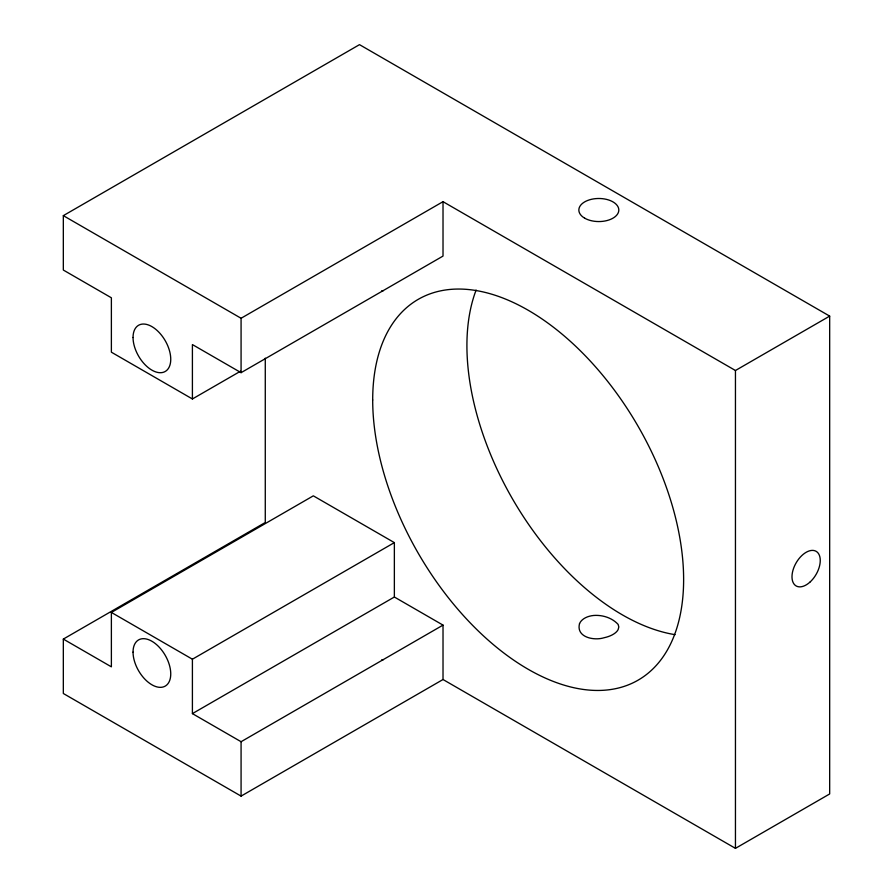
<?xml version="1.0" encoding="UTF-8"?>
<svg xmlns="http://www.w3.org/2000/svg" width="893" height="893" viewBox="0 0 893 893"><rect width="100%" height="100%" fill="white"/><g stroke="black" fill="none" stroke-linecap="round" stroke-linejoin="round"><path stroke-width="1.34" d="M240.496 371.22L192.408 398.97L111.379 352.188L111.379 297.793L63.325 270.043L63.325 215.648L359.499 44.65L829.675 316.111L829.675 793.955L735.452 848.35L443.017 679.517L241.077 796.11L63.325 693.493L63.325 639.087L265.277 522.494L265.277 358.16M63.325 215.648L241.077 318.265L443.017 201.673L735.452 370.506L829.675 316.111M192.408 398.97L192.408 344.575L241.077 372.671L443.017 256.079L443.017 201.673M63.325 639.087L111.379 666.837L111.379 612.431L313.331 495.838L394.36 542.62L394.36 597.015L192.408 713.619L192.408 659.213L394.36 542.62M192.408 713.619L241.077 741.715L443.017 625.111L443.017 679.517M381.802 290.716L382.74 291.263M394.36 597.015L443.017 625.111M381.802 659.76L382.74 660.307M111.379 612.431L192.408 659.213M735.452 370.506L735.452 848.35M241.077 318.265L241.077 372.671M241.077 741.715L241.077 796.11M675.063 634.666A219.868 126.94 60 0 1 512.448 498.819A219.868 126.94 60 0 1 476.114 290.069M579.524 623.627C575.918 637.379 594.068 640.906 604.003 637.758A19.847 9.868 -6.1 0 0 618.135 629.598L618.816 626.953L618.135 624.408C612.073 617.811 602.518 614.786 593.655 615.467A19.847 12.859 7 0 0 579.524 623.627M133.046 337.498A26.656 15.382 60 0 0 161.32 372.671A26.656 15.382 60 0 0 161.32 334.975A26.656 15.382 60 0 0 133.046 337.498M133.046 652.147A26.656 15.382 60 0 0 161.32 687.309A26.656 15.382 60 0 0 161.32 649.613A26.656 15.382 60 0 0 133.046 652.147M372.694 399.986A219.868 126.94 60 0 0 605.889 690.099A219.868 126.94 60 0 0 605.889 379.157A219.868 126.94 60 0 0 372.694 399.986M809.784 582.281A19.992 11.542 -60 0 0 816.113 551.316A19.992 11.542 -60 0 0 792.471 572.29A19.992 11.542 -60 0 0 809.784 582.281M584.692 218.182A19.992 11.542 0 0 0 618.135 213.014A19.992 11.542 0 0 0 593.655 198.882A19.992 11.542 0 0 0 584.692 218.182"/></g></svg>
